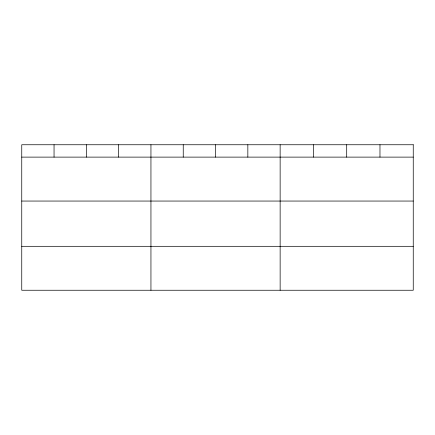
<?xml version="1.0" encoding="UTF-8"?>
<svg xmlns="http://www.w3.org/2000/svg" width="435" height="435" viewBox="0 0 435 435"><rect width="100%" height="100%" fill="white"/><g stroke="black" fill="none" stroke-linecap="round" stroke-linejoin="round"><path stroke-width="0.65" d="M21.75 157.117L413.25 157.117M21.75 201.052L413.25 201.052M21.75 246.313L413.25 246.313M379.972 144.752L379.972 157.117M346.695 144.752L346.695 157.117M313.417 144.752L313.417 157.117M280.14 144.752L280.14 290.248M247.841 144.752L247.841 157.117M215.542 144.752L215.542 157.117M183.244 144.752L183.244 157.117M150.945 144.752L150.945 290.248M118.646 144.752L118.646 157.117M86.347 144.752L86.347 157.117M54.049 144.752L54.049 157.117M413.25 144.752L21.75 144.752L21.75 290.248L413.25 290.248L413.25 144.752"/></g></svg>
